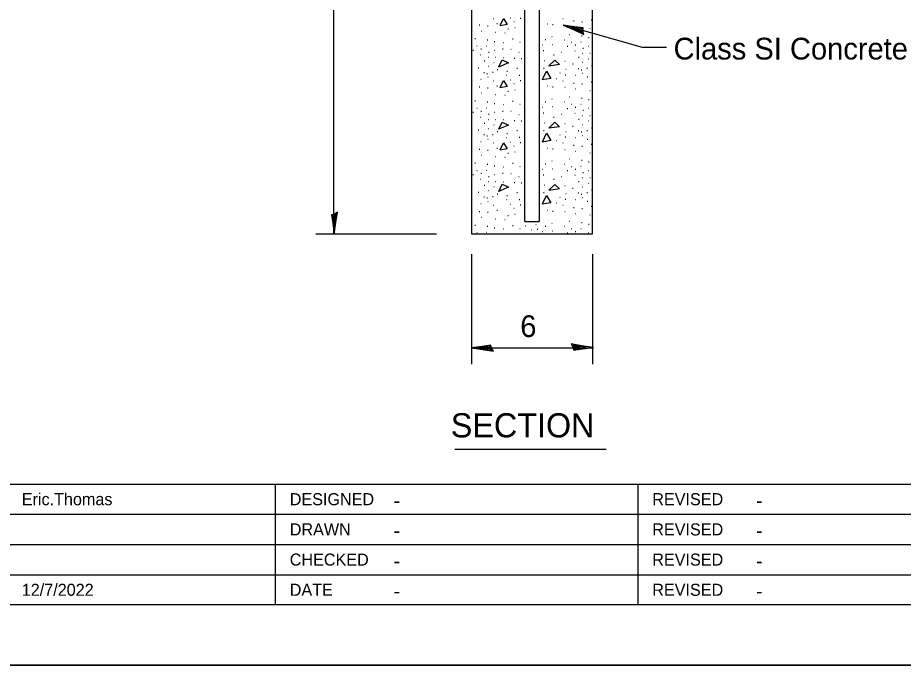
# Model space of a CAD drawing. Extents: x 0 to 2.83, y 0 to 1.83.
# Drawn here: x 0.504 to 1.114, y 0 to 0.447 of the extents above; entities that cross this region are included whole.
import ezdxf

# ---------------------------------------------------------------- set-up
doc = ezdxf.new("R2010")
doc.units = 0
for name, color, linetype in [('RD_Pr_Roadway_Dimensions', 7, 'Continuous'), ('RD_Pr_Roadway_Notes', 7, 'Continuous'), ('SH_General_Details', 7, 'Continuous'), ('SH_Printer_Plotting_Border', 7, 'Continuous')]:
    doc.layers.add(name, color=color, linetype=linetype)

msp = doc.modelspace()

# ---------------------------------------------------------------- linework, layer by layer
at = {"layer": 'RD_Pr_Roadway_Dimensions'}
for p, q in [((0.72154, 0.29762), (0.72154, 0.67262)), ((0.70915, 0.29762), (0.79248, 0.29762)), ((0.81662, 0.28357), (0.81662, 0.20778)), ((0.89995, 0.28357), (0.89995, 0.20778)), ((0.81662, 0.21911), (0.89995, 0.21911))]:
    msp.add_line(p, q, dxfattribs=at)
for points in [[(0.72197, 0.31133), (0.71986, 0.31085), (0.72078, 0.3049), (0.72177, 0.29721), (0.72289, 0.30541), (0.72415, 0.31259), (0.72197, 0.31133), (0.72058, 0.3107), (0.72177, 0.30238), (0.72337, 0.31148), (0.72158, 0.31013), (0.72182, 0.3063), (0.72239, 0.30998)], [(0.83034, 0.21885), (0.82986, 0.22096), (0.8239, 0.22004), (0.81622, 0.21905), (0.82441, 0.21793), (0.83159, 0.21667), (0.83034, 0.21885), (0.8297, 0.22024), (0.82138, 0.21905), (0.83048, 0.21745), (0.82913, 0.21924), (0.8253, 0.219), (0.82898, 0.21844)], [(0.88651, 0.21953), (0.887, 0.21742), (0.89295, 0.21834), (0.90064, 0.21932), (0.89244, 0.22045), (0.88526, 0.22171), (0.88651, 0.21953), (0.88715, 0.21814), (0.89547, 0.21933), (0.88637, 0.22093), (0.88772, 0.21914), (0.89155, 0.21938), (0.88787, 0.21994)]]:
    msp.add_lwpolyline(points, dxfattribs=at)
at = {"layer": 'RD_Pr_Roadway_Notes'}
for p, q in [((0.93435, 0.42629), (0.88013, 0.44153)), ((0.95101, 0.42629), (0.93435, 0.42629)), ((0.80495, 0.14904), (0.90938, 0.14904))]:
    msp.add_line(p, q, dxfattribs=at)
msp.add_lwpolyline([(0.89333, 0.43757), (0.89344, 0.43972), (0.88746, 0.44045), (0.87979, 0.44158), (0.88738, 0.43828), (0.89395, 0.43513), (0.89333, 0.43757), (0.8931, 0.43908), (0.88476, 0.44018), (0.89309, 0.43618), (0.89228, 0.43826), (0.88853, 0.43907), (0.89192, 0.43753)], dxfattribs=at)
at = {"layer": 'SH_General_Details'}
for p, q in [((0.85328, 0.30627), (0.85328, 0.68762)), ((0.86328, 0.68762), (0.86328, 0.30627)), ((0.81662, 0.67262), (0.81662, 0.29762)), ((0.89995, 0.29762), (0.89995, 0.67262)), ((0.83135, 0.44616), (0.83168, 0.44616)), ((0.8431, 0.44673), (0.84343, 0.44673)), ((0.85019, 0.44637), (0.85052, 0.44637)), ((0.8795, 0.44615), (0.87984, 0.44615)), ((0.82184, 0.44186), (0.82217, 0.44186)), ((0.82762, 0.44121), (0.82795, 0.44121)), ((0.83407, 0.44265), (0.8344, 0.44265)), ((0.84568, 0.44415), (0.84601, 0.44415)), ((0.84632, 0.43999), (0.84666, 0.43999)), ((0.86883, 0.44256), (0.86916, 0.44256)), ((0.87248, 0.44199), (0.87281, 0.44199)), ((0.88086, 0.4417), (0.8812, 0.4417)), ((0.88688, 0.44457), (0.88722, 0.44457)), ((0.88817, 0.44048), (0.88851, 0.44048)), ((0.89266, 0.44392), (0.893, 0.44392)), ((0.89911, 0.44536), (0.89944, 0.44536)), ((0.82313, 0.43777), (0.82346, 0.43777)), ((0.83307, 0.4367), (0.8334, 0.4367)), ((0.83944, 0.43627), (0.83978, 0.43627)), ((0.84166, 0.43899), (0.842, 0.43899)), ((0.87191, 0.43375), (0.87224, 0.43375)), ((0.88387, 0.43511), (0.88421, 0.43511)), ((0.89245, 0.43425), (0.89278, 0.43425)), ((0.89811, 0.43941), (0.89844, 0.43941)), ((0.81883, 0.4324), (0.81916, 0.4324)), ((0.8274, 0.43154), (0.82774, 0.43154)), ((0.83221, 0.43039), (0.83254, 0.43039)), ((0.8383, 0.42968), (0.83863, 0.42968)), ((0.84482, 0.43211), (0.84515, 0.43211)), ((0.84976, 0.42996), (0.85009, 0.42996)), ((0.86539, 0.42794), (0.86572, 0.42794)), ((0.86739, 0.43167), (0.86773, 0.43167)), ((0.87205, 0.42837), (0.87238, 0.42837)), ((0.88036, 0.43153), (0.8807, 0.43153)), ((0.88516, 0.42995), (0.8855, 0.42995)), ((0.88803, 0.42794), (0.88836, 0.42794)), ((0.89183, 0.43009), (0.89216, 0.43009)), ((0.89725, 0.4331), (0.89758, 0.4331)), ((0.81754, 0.42437), (0.81787, 0.42437)), ((0.82012, 0.42724), (0.82045, 0.42724)), ((0.82299, 0.42523), (0.82332, 0.42523)), ((0.82678, 0.42738), (0.82712, 0.42738)), ((0.82826, 0.42308), (0.8286, 0.42308)), ((0.83213, 0.42444), (0.83247, 0.42444)), ((0.83794, 0.42523), (0.83827, 0.42523)), ((0.8436, 0.42509), (0.84393, 0.42509)), ((0.84912, 0.42294), (0.84945, 0.42294)), ((0.86603, 0.42408), (0.86636, 0.42408)), ((0.87857, 0.42307), (0.8789, 0.42307)), ((0.88258, 0.42708), (0.88292, 0.42708)), ((0.88774, 0.42386), (0.88808, 0.42386)), ((0.89295, 0.42221), (0.89328, 0.42221)), ((0.89331, 0.42579), (0.89364, 0.42579)), ((0.89718, 0.42716), (0.89751, 0.42716)), ((0.89811, 0.42221), (0.89844, 0.42221)), ((0.8227, 0.42115), (0.82303, 0.42115)), ((0.82528, 0.41692), (0.82561, 0.41692)), ((0.82791, 0.4195), (0.82824, 0.4195)), ((0.83192, 0.41577), (0.83225, 0.41577)), ((0.83307, 0.4195), (0.8334, 0.4195)), ((0.83858, 0.41936), (0.83892, 0.41936)), ((0.84604, 0.41878), (0.84637, 0.41878)), ((0.85084, 0.41857), (0.85117, 0.41857)), ((0.8666, 0.4172), (0.86694, 0.4172)), ((0.87312, 0.42107), (0.87346, 0.42107)), ((0.88086, 0.41677), (0.8812, 0.41677)), ((0.89032, 0.41963), (0.89066, 0.41963)), ((0.89295, 0.41598), (0.89328, 0.41598)), ((0.89696, 0.41849), (0.8973, 0.41849)), ((0.82119, 0.41219), (0.82153, 0.41219)), ((0.82791, 0.41327), (0.82824, 0.41327)), ((0.83106, 0.40918), (0.83139, 0.40918)), ((0.83428, 0.41105), (0.83462, 0.41105)), ((0.84095, 0.40983), (0.84128, 0.40983)), ((0.84783, 0.4119), (0.84816, 0.4119)), ((0.86625, 0.41189), (0.86658, 0.41189)), ((0.88151, 0.41118), (0.88184, 0.41118)), ((0.88624, 0.4149), (0.88657, 0.4149)), ((0.89011, 0.41175), (0.89044, 0.41175)), ((0.89216, 0.41089), (0.89249, 0.41089)), ((0.8961, 0.41189), (0.89644, 0.41189)), ((0.89933, 0.41376), (0.89966, 0.41376)), ((0.82291, 0.40433), (0.82325, 0.40433)), ((0.82506, 0.40904), (0.8254, 0.40904)), ((0.82712, 0.40818), (0.82745, 0.40818)), ((0.82769, 0.40577), (0.82802, 0.40577)), ((0.83135, 0.40326), (0.83168, 0.40326)), ((0.84059, 0.40706), (0.84092, 0.40706)), ((0.8431, 0.40383), (0.84343, 0.40383)), ((0.8494, 0.40718), (0.84974, 0.40718)), ((0.85019, 0.40347), (0.85052, 0.40347)), ((0.87513, 0.40483), (0.87546, 0.40483)), ((0.87742, 0.40877), (0.87776, 0.40877)), ((0.8795, 0.40325), (0.87984, 0.40325)), ((0.88115, 0.4074), (0.88148, 0.4074)), ((0.88796, 0.40705), (0.88829, 0.40705)), ((0.89273, 0.40848), (0.89307, 0.40848)), ((0.89639, 0.40597), (0.89672, 0.40597)), ((0.82184, 0.39896), (0.82217, 0.39896)), ((0.82762, 0.39832), (0.82795, 0.39832)), ((0.83407, 0.39975), (0.8344, 0.39975)), ((0.84568, 0.40125), (0.84601, 0.40125)), ((0.84632, 0.3971), (0.84666, 0.3971)), ((0.86883, 0.39967), (0.86916, 0.39967)), ((0.87248, 0.39909), (0.87281, 0.39909)), ((0.88086, 0.39881), (0.8812, 0.39881)), ((0.88688, 0.40167), (0.88722, 0.40167)), ((0.88817, 0.39759), (0.88851, 0.39759)), ((0.89266, 0.40103), (0.893, 0.40103)), ((0.89911, 0.40246), (0.89944, 0.40246)), ((0.82313, 0.39488), (0.82346, 0.39488)), ((0.83307, 0.3938), (0.8334, 0.3938)), ((0.83944, 0.39337), (0.83978, 0.39337)), ((0.84166, 0.39609), (0.842, 0.39609)), ((0.88387, 0.39221), (0.88421, 0.39221)), ((0.89245, 0.39135), (0.89278, 0.39135)), ((0.89811, 0.39651), (0.89844, 0.39651)), ((0.81883, 0.3895), (0.81916, 0.3895)), ((0.8274, 0.38864), (0.82774, 0.38864)), ((0.83221, 0.3875), (0.83254, 0.3875)), ((0.8383, 0.38678), (0.83863, 0.38678)), ((0.84482, 0.38922), (0.84515, 0.38922)), ((0.84976, 0.38707), (0.85009, 0.38707)), ((0.86539, 0.38505), (0.86572, 0.38505)), ((0.86739, 0.38877), (0.86773, 0.38877)), ((0.87191, 0.39085), (0.87224, 0.39085)), ((0.87205, 0.38548), (0.87238, 0.38548)), ((0.88036, 0.38863), (0.8807, 0.38863)), ((0.88516, 0.38705), (0.8855, 0.38705)), ((0.88803, 0.38505), (0.88836, 0.38505)), ((0.89183, 0.3872), (0.89216, 0.3872)), ((0.89725, 0.39021), (0.89758, 0.39021)), ((0.81754, 0.38148), (0.81787, 0.38148)), ((0.82012, 0.38434), (0.82045, 0.38434)), ((0.82299, 0.38234), (0.82332, 0.38234)), ((0.82678, 0.38449), (0.82712, 0.38449)), ((0.82826, 0.38019), (0.8286, 0.38019)), ((0.83213, 0.38155), (0.83247, 0.38155)), ((0.83794, 0.38234), (0.83827, 0.38234)), ((0.8436, 0.38219), (0.84393, 0.38219)), ((0.84912, 0.38004), (0.84945, 0.38004)), ((0.86603, 0.38118), (0.86636, 0.38118)), ((0.87857, 0.38018), (0.8789, 0.38018)), ((0.88258, 0.38419), (0.88292, 0.38419)), ((0.88774, 0.38096), (0.88808, 0.38096)), ((0.89295, 0.37932), (0.89328, 0.37932)), ((0.89331, 0.3829), (0.89364, 0.3829)), ((0.89718, 0.38426), (0.89751, 0.38426)), ((0.89811, 0.37932), (0.89844, 0.37932)), ((0.8227, 0.37825), (0.82303, 0.37825)), ((0.82528, 0.37402), (0.82561, 0.37402)), ((0.82791, 0.3766), (0.82824, 0.3766)), ((0.83192, 0.37288), (0.83225, 0.37288)), ((0.83307, 0.3766), (0.8334, 0.3766)), ((0.83858, 0.37646), (0.83892, 0.37646)), ((0.84604, 0.37589), (0.84637, 0.37589)), ((0.85084, 0.37567), (0.85117, 0.37567)), ((0.8666, 0.3743), (0.86694, 0.3743)), ((0.87312, 0.37817), (0.87346, 0.37817)), ((0.88086, 0.37387), (0.8812, 0.37387)), ((0.89032, 0.37674), (0.89066, 0.37674)), ((0.89295, 0.37308), (0.89328, 0.37308)), ((0.89696, 0.37559), (0.8973, 0.37559)), ((0.82119, 0.36929), (0.82153, 0.36929)), ((0.82791, 0.37037), (0.82824, 0.37037)), ((0.83428, 0.36815), (0.83462, 0.36815)), ((0.84095, 0.36693), (0.84128, 0.36693)), ((0.84783, 0.36901), (0.84816, 0.36901)), ((0.86625, 0.369), (0.86658, 0.369)), ((0.88151, 0.36828), (0.88184, 0.36828)), ((0.88624, 0.37201), (0.88657, 0.37201)), ((0.89011, 0.36885), (0.89044, 0.36885)), ((0.89216, 0.36799), (0.89249, 0.36799)), ((0.8961, 0.369), (0.89644, 0.369)), ((0.89933, 0.37086), (0.89966, 0.37086)), ((0.82291, 0.36144), (0.82325, 0.36144)), ((0.82506, 0.36614), (0.8254, 0.36614)), ((0.82712, 0.36528), (0.82745, 0.36528)), ((0.82769, 0.36287), (0.82802, 0.36287)), ((0.83106, 0.36629), (0.83139, 0.36629)), ((0.83135, 0.36036), (0.83168, 0.36036)), ((0.84059, 0.36416), (0.84092, 0.36416)), ((0.8431, 0.36094), (0.84343, 0.36094)), ((0.8494, 0.36428), (0.84974, 0.36428)), ((0.85019, 0.36058), (0.85052, 0.36058)), ((0.87513, 0.36193), (0.87546, 0.36193)), ((0.87742, 0.36587), (0.87776, 0.36587)), ((0.8795, 0.36035), (0.87984, 0.36035)), ((0.88115, 0.36451), (0.88148, 0.36451)), ((0.88796, 0.36415), (0.88829, 0.36415)), ((0.89273, 0.36558), (0.89307, 0.36558)), ((0.89639, 0.36307), (0.89672, 0.36307)), ((0.82184, 0.35606), (0.82217, 0.35606)), ((0.82762, 0.35542), (0.82795, 0.35542)), ((0.83407, 0.35685), (0.8344, 0.35685)), ((0.84568, 0.35836), (0.84601, 0.35836)), ((0.86883, 0.35677), (0.86916, 0.35677)), ((0.87248, 0.3562), (0.87281, 0.3562)), ((0.88086, 0.35591), (0.8812, 0.35591)), ((0.88688, 0.35878), (0.88722, 0.35878)), ((0.88817, 0.35469), (0.88851, 0.35469)), ((0.89266, 0.35813), (0.893, 0.35813)), ((0.89911, 0.35956), (0.89944, 0.35956)), ((0.82313, 0.35198), (0.82346, 0.35198)), ((0.83307, 0.3509), (0.8334, 0.3509)), ((0.83944, 0.35047), (0.83978, 0.35047)), ((0.84166, 0.3532), (0.842, 0.3532)), ((0.84632, 0.3542), (0.84666, 0.3542)), ((0.88387, 0.34932), (0.88421, 0.34932)), ((0.89245, 0.34846), (0.89278, 0.34846)), ((0.89811, 0.35362), (0.89844, 0.35362)), ((0.81883, 0.34661), (0.81916, 0.34661)), ((0.8274, 0.34575), (0.82774, 0.34575)), ((0.83221, 0.3446), (0.83254, 0.3446)), ((0.8383, 0.34388), (0.83863, 0.34388)), ((0.84482, 0.34632), (0.84515, 0.34632)), ((0.84976, 0.34417), (0.85009, 0.34417)), ((0.86539, 0.34215), (0.86572, 0.34215)), ((0.86739, 0.34588), (0.86773, 0.34588)), ((0.87191, 0.34796), (0.87224, 0.34796)), ((0.87205, 0.34258), (0.87238, 0.34258)), ((0.88036, 0.34573), (0.8807, 0.34573)), ((0.88516, 0.34416), (0.8855, 0.34416)), ((0.88803, 0.34215), (0.88836, 0.34215)), ((0.89183, 0.3443), (0.89216, 0.3443)), ((0.89725, 0.34731), (0.89758, 0.34731)), ((0.81754, 0.33858), (0.81787, 0.33858)), ((0.82012, 0.34145), (0.82045, 0.34145)), ((0.82299, 0.33944), (0.82332, 0.33944)), ((0.82678, 0.34159), (0.82712, 0.34159)), ((0.82826, 0.33729), (0.8286, 0.33729)), ((0.83213, 0.33865), (0.83247, 0.33865)), ((0.83794, 0.33944), (0.83827, 0.33944)), ((0.8436, 0.3393), (0.84393, 0.3393)), ((0.84912, 0.33715), (0.84945, 0.33715)), ((0.86603, 0.33828), (0.86636, 0.33828)), ((0.87857, 0.33728), (0.8789, 0.33728)), ((0.88258, 0.34129), (0.88292, 0.34129)), ((0.88774, 0.33807), (0.88808, 0.33807)), ((0.89295, 0.33642), (0.89328, 0.33642)), ((0.89331, 0.34), (0.89364, 0.34)), ((0.89718, 0.34136), (0.89751, 0.34136)), ((0.89811, 0.33642), (0.89844, 0.33642)), ((0.8227, 0.33536), (0.82303, 0.33536)), ((0.82528, 0.33113), (0.82561, 0.33113)), ((0.82791, 0.33371), (0.82824, 0.33371)), ((0.83192, 0.32998), (0.83225, 0.32998)), ((0.83307, 0.33371), (0.8334, 0.33371)), ((0.83858, 0.33356), (0.83892, 0.33356)), ((0.84604, 0.33299), (0.84637, 0.33299)), ((0.85084, 0.33278), (0.85117, 0.33278)), ((0.8666, 0.3314), (0.86694, 0.3314)), ((0.87312, 0.33527), (0.87346, 0.33527)), ((0.88086, 0.33097), (0.8812, 0.33097)), ((0.89032, 0.33384), (0.89066, 0.33384)), ((0.89295, 0.33018), (0.89328, 0.33018)), ((0.89696, 0.33269), (0.8973, 0.33269)), ((0.82119, 0.3264), (0.82153, 0.3264)), ((0.82791, 0.32747), (0.82824, 0.32747)), ((0.83428, 0.32525), (0.83462, 0.32525)), ((0.84095, 0.32403), (0.84128, 0.32403)), ((0.84783, 0.32611), (0.84816, 0.32611)), ((0.86625, 0.3261), (0.86658, 0.3261)), ((0.88151, 0.32538), (0.88184, 0.32538)), ((0.88624, 0.32911), (0.88657, 0.32911)), ((0.89011, 0.32596), (0.89044, 0.32596)), ((0.89216, 0.3251), (0.89249, 0.3251)), ((0.8961, 0.3261), (0.89644, 0.3261)), ((0.89933, 0.32796), (0.89966, 0.32796)), ((0.82291, 0.31854), (0.82325, 0.31854)), ((0.82506, 0.32325), (0.8254, 0.32325)), ((0.82712, 0.32239), (0.82745, 0.32239)), ((0.82769, 0.31997), (0.82802, 0.31997)), ((0.83106, 0.32339), (0.83139, 0.32339)), ((0.84059, 0.32126), (0.84092, 0.32126)), ((0.8431, 0.31804), (0.84343, 0.31804)), ((0.8494, 0.32138), (0.84974, 0.32138)), ((0.85019, 0.31768), (0.85052, 0.31768)), ((0.87513, 0.31903), (0.87546, 0.31903)), ((0.87742, 0.32297), (0.87776, 0.32297)), ((0.88115, 0.32161), (0.88148, 0.32161)), ((0.88796, 0.32125), (0.88829, 0.32125)), ((0.89273, 0.32269), (0.89307, 0.32269)), ((0.89639, 0.32018), (0.89672, 0.32018)), ((0.82184, 0.31317), (0.82217, 0.31317)), ((0.82762, 0.31252), (0.82795, 0.31252)), ((0.83135, 0.31747), (0.83168, 0.31747)), ((0.83407, 0.31396), (0.8344, 0.31396)), ((0.84568, 0.31546), (0.84601, 0.31546)), ((0.86883, 0.31387), (0.86916, 0.31387)), ((0.87248, 0.3133), (0.87281, 0.3133)), ((0.8795, 0.31746), (0.87984, 0.31746)), ((0.88086, 0.31301), (0.8812, 0.31301)), ((0.88688, 0.31588), (0.88722, 0.31588)), ((0.88817, 0.31179), (0.88851, 0.31179)), ((0.89266, 0.31523), (0.893, 0.31523)), ((0.89911, 0.31667), (0.89944, 0.31667)), ((0.82313, 0.30908), (0.82346, 0.30908)), ((0.83307, 0.30801), (0.8334, 0.30801)), ((0.83944, 0.30758), (0.83978, 0.30758)), ((0.84166, 0.3103), (0.842, 0.3103)), ((0.84632, 0.3113), (0.84666, 0.3113)), ((0.85328, 0.30627), (0.86328, 0.30627)), ((0.88387, 0.30642), (0.88421, 0.30642)), ((0.89245, 0.30556), (0.89278, 0.30556)), ((0.89811, 0.31072), (0.89844, 0.31072)), ((0.81883, 0.30371), (0.81916, 0.30371)), ((0.8274, 0.30285), (0.82774, 0.30285)), ((0.83221, 0.3017), (0.83254, 0.3017)), ((0.8383, 0.30099), (0.83863, 0.30099)), ((0.84482, 0.30342), (0.84515, 0.30342)), ((0.84976, 0.30127), (0.85009, 0.30127)), ((0.85342, 0.30316), (0.85376, 0.30316)), ((0.85755, 0.3005), (0.85789, 0.3005)), ((0.86083, 0.30419), (0.86116, 0.30419)), ((0.86188, 0.30085), (0.86222, 0.30085)), ((0.86539, 0.29925), (0.86572, 0.29925)), ((0.86739, 0.30298), (0.86773, 0.30298)), ((0.87191, 0.30506), (0.87224, 0.30506)), ((0.87205, 0.29968), (0.87238, 0.29968)), ((0.88036, 0.30284), (0.8807, 0.30284)), ((0.88516, 0.30126), (0.8855, 0.30126)), ((0.88803, 0.29925), (0.88836, 0.29925)), ((0.89183, 0.3014), (0.89216, 0.3014)), ((0.89725, 0.30441), (0.89758, 0.30441)), ((0.81662, 0.29762), (0.85328, 0.29762)), ((0.82012, 0.29855), (0.82045, 0.29855)), ((0.82678, 0.29869), (0.82712, 0.29869)), ((0.85328, 0.29762), (0.89995, 0.29762)), ((0.88258, 0.29839), (0.88292, 0.29839)), ((0.89718, 0.29847), (0.89751, 0.29847)), ((0.16666, 0.125), (2.79166, 0.125)), ((0.68118, 0.125), (0.68118, 0.04167)), ((0.93118, 0.125), (0.93118, 0.04167)), ((0.41452, 0.10417), (1.18118, 0.10417)), ((0.41452, 0.08333), (1.18118, 0.08333)), ((0.41452, 0.0625), (1.18118, 0.0625)), ((2.83333, 0), (-0.00001, 0))]:
    msp.add_line(p, q, dxfattribs=at)
msp.add_lwpolyline([(0.16666, 1.79167), (2.79166, 1.79167), (2.79166, 0.04167), (0.16666, 0.04167)], close=True, dxfattribs=at)
for points in [[(0.83635, 0.44139), (0.83869, 0.44623), (0.84119, 0.44214), (0.83631, 0.44122)], [(0.85306, 0.42588), (0.85328, 0.42588)], [(0.83527, 0.41277), (0.83769, 0.41769), (0.84211, 0.41561), (0.83522, 0.41267)], [(0.86992, 0.41356), (0.87393, 0.41757), (0.87727, 0.41448), (0.86985, 0.41339)], [(0.8655, 0.40413), (0.86817, 0.40989), (0.87117, 0.40488), (0.86516, 0.40388)], [(0.81662, 0.40847), (0.8168, 0.40847)], [(0.83635, 0.3985), (0.83869, 0.40334), (0.84119, 0.39925), (0.83631, 0.39832)], [(0.85306, 0.38298), (0.85328, 0.38298)], [(0.83527, 0.36987), (0.83769, 0.3748), (0.84211, 0.37271), (0.83522, 0.36977)], [(0.86992, 0.37066), (0.87393, 0.37467), (0.87727, 0.37158), (0.86985, 0.3705)], [(0.8655, 0.36123), (0.86817, 0.36699), (0.87117, 0.36198), (0.86516, 0.36098)], [(0.81662, 0.36557), (0.8168, 0.36557)], [(0.83635, 0.3556), (0.83869, 0.36044), (0.84119, 0.35635), (0.83631, 0.35543)], [(0.85306, 0.34008), (0.85328, 0.34008)], [(0.83527, 0.32697), (0.83769, 0.3319), (0.84211, 0.32981), (0.83522, 0.32687)], [(0.86992, 0.32777), (0.87393, 0.33177), (0.87727, 0.32869), (0.86985, 0.3276)], [(0.8655, 0.31834), (0.86817, 0.32409), (0.87117, 0.31909), (0.86516, 0.31808)], [(0.81662, 0.32267), (0.8168, 0.32267)]]:
    msp.add_lwpolyline(points, dxfattribs=at)
at = {"layer": 'SH_Printer_Plotting_Border'}
msp.add_lwpolyline([(-0.00001, 0), (2.83333, 0), (2.83333, 1.83333), (-0.00001, 1.83333)], close=True, dxfattribs=at)

# ---------------------------------------------------------------- texts
at = {"layer": 'RD_Pr_Roadway_Dimensions'}
msp.add_text('6', height=0.015, dxfattribs=at).set_placement((0.85014, 0.22645))
at = {"layer": 'RD_Pr_Roadway_Notes'}
for s, height, p in [('Class SI Concrete for cast in place', 0.015, (0.95587, 0.41791)), ('SECTION', 0.016667, (0.80225, 0.15723))]:
    msp.add_text(s, height=height, dxfattribs=at).set_placement(p)
at = {"layer": 'SH_General_Details'}
for s, height, p in [('Eric.Thomas', 0.0083333, (0.50637, 0.11042)), ('DESIGNED', 0.008333, (0.69118, 0.11042)), ('REVISED', 0.008333, (0.94118, 0.11042)), ('-', 0.01, (0.76282, 0.10875)), ('-', 0.01, (1.01282, 0.10875)), ('DRAWN', 0.008333, (0.69118, 0.08958)), ('REVISED', 0.008333, (0.94118, 0.08958)), ('-', 0.01, (0.76282, 0.08792)), ('-', 0.01, (1.01282, 0.08792)), ('CHECKED', 0.008333, (0.69118, 0.06875)), ('REVISED', 0.008333, (0.94118, 0.06875)), ('-', 0.01, (0.76282, 0.06708)), ('-', 0.01, (1.01282, 0.06708)), ('12/7/2022', 0.008333, (0.50637, 0.04792)), ('DATE', 0.008333, (0.69118, 0.04792)), ('REVISED', 0.008333, (0.94118, 0.04792)), ('-', 0.01, (0.76282, 0.04625)), ('-', 0.01, (1.01282, 0.04625))]:
    msp.add_text(s, height=height, dxfattribs=at).set_placement(p)

doc.saveas('drawing.dxf')
